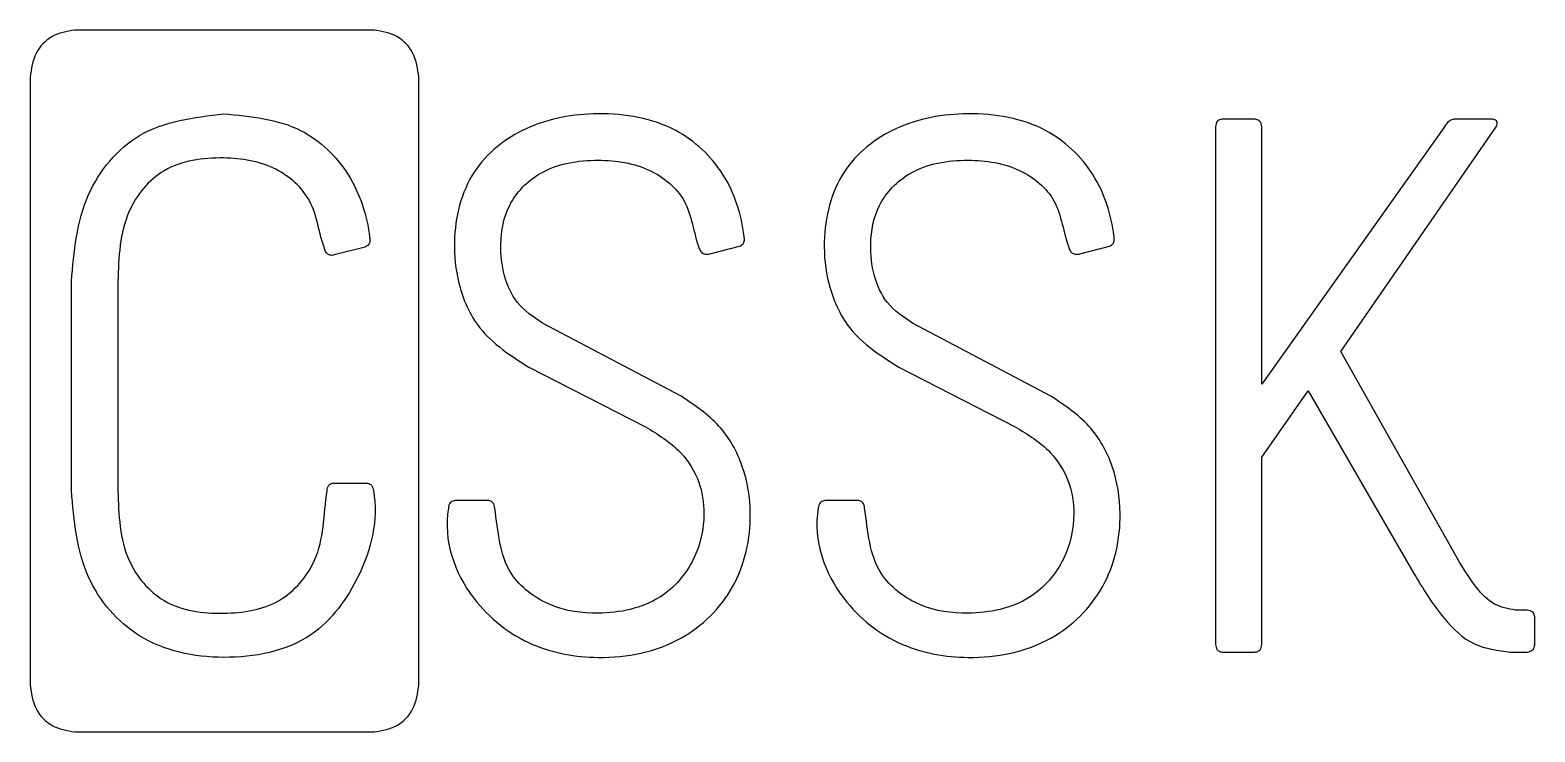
# Model space of a CAD drawing. Extents: x 25.4 to 30.94, y 40.19 to 42.77.
import ezdxf

# ---------------------------------------------------------------- set-up
doc = ezdxf.new("R2010")
doc.units = 0
doc.layers.get('0').update_dxf_attribs({"linetype": 'CONTINUOUS'})
doc.layers.add('Layer_1', color=7, linetype='CONTINUOUS')

msp = doc.modelspace()

# ---------------------------------------------------------------- linework, layer by layer
at = {"color": 1}
for points in [[(26.670963, 42.774521), (25.567711, 42.774521)], [(25.403502, 42.601422), (25.403502, 40.366069)], [(26.835037, 40.366069), (26.835037, 42.601422)], [(26.636909, 41.97658), (26.527662, 41.94855)], [(25.555947, 41.08047), (25.555947, 41.850516)], [(25.726852, 41.850516), (25.726852, 41.08047)], [(26.522061, 41.108498), (26.639647, 41.108498)], [(25.567711, 40.193111), (26.670963, 40.193111)]]:
    msp.add_lwpolyline(points, dxfattribs=at)
msp.add_lwpolyline([(26.115982, 42.466609)], close=True, dxfattribs=at)
for points, knots in [([(25.567711, 42.774521), (25.538765, 42.769684), (25.48113, 42.760054), (25.416439, 42.690532), (25.407892, 42.631659), (25.403502, 42.601422)], [0, 0, 0, 0, 0.086279, 0.171793, 0.262088, 0.262088, 0.262088, 0.262088]), ([(26.835036, 42.601422), (26.830658, 42.631656), (26.822135, 42.690511), (26.757513, 42.76006), (26.6999, 42.769686), (26.670963, 42.774521)], [0, 0, 0, 0, 0.090286, 0.175755, 0.262001, 0.262001, 0.262001, 0.262001]), ([(25.555947, 41.850516), (25.565208, 41.960052), (25.582635, 42.166181), (25.799335, 42.428342), (26.006685, 42.453401), (26.115982, 42.466609)], [0, 0, 0, 0, 0.325199, 0.611979, 0.931642, 0.931642, 0.931642, 0.931642]), ([(26.115987, 42.466609), (26.215832, 42.457452), (26.397031, 42.440832), (26.594153, 42.250053), (26.645046, 42.088143), (26.655441, 41.998743), (26.650542, 41.983755), (26.641574, 41.979035), (26.636909, 41.97658)], [0, 0, 0, 0, 0.292348, 0.530559, 0.772031, 0.786449, 0.80052, 0.815777, 0.815777, 0.815777, 0.815777]), ([(26.527662, 41.94855), (26.521989, 41.94698), (26.510909, 41.943913), (26.494447, 41.952499), (26.466914, 42.02215), (26.456663, 42.150431), (26.305969, 42.283811), (26.108217, 42.31468), (25.892577, 42.286075), (25.734993, 42.09554), (25.729813, 41.939651), (25.726852, 41.850516)], [0, 0, 0, 0, 0.017186, 0.033565, 0.049887, 0.236505, 0.406529, 0.603383, 0.827544, 1.023462, 1.285066, 1.285066, 1.285066, 1.285066]), ([(26.639647, 41.108498), (26.642069, 41.10825), (26.649548, 41.107483), (26.663986, 41.100503), (26.687834, 40.977444), (26.637198, 40.773569), (26.445252, 40.507661), (26.118399, 40.445064), (25.800208, 40.509762), (25.582353, 40.764099), (25.565114, 40.970643), (25.555947, 41.08047)], [0, 0, 0, 0, 0.007342, 0.022672, 0.04368, 0.35916, 0.640788, 0.97236, 1.291838, 1.577574, 1.902043, 1.902043, 1.902043, 1.902043]), ([(25.726852, 41.08047), (25.729704, 40.991526), (25.734686, 40.836139), (25.893314, 40.646845), (26.111812, 40.619317), (26.327002, 40.651586), (26.487208, 40.837214), (26.483978, 40.996507), (26.499787, 41.099944), (26.513028, 41.107476), (26.519878, 41.108251), (26.522061, 41.108498)], [0, 0, 0, 0, 0.260869, 0.455744, 0.679749, 0.889662, 1.086505, 1.346837, 1.367599, 1.381729, 1.388336, 1.388336, 1.388336, 1.388336]), ([(25.403502, 40.366069), (25.40789, 40.335842), (25.416431, 40.276993), (25.481151, 40.20754), (25.538768, 40.197935), (25.567711, 40.193111)], [0, 0, 0, 0, 0.09026, 0.175725, 0.261994, 0.261994, 0.261994, 0.261994]), ([(26.670963, 40.193111), (26.699898, 40.197934), (26.757493, 40.207534), (26.822142, 40.277013), (26.83066, 40.335844), (26.835037, 40.366069)], [0, 0, 0, 0, 0.086236, 0.171656, 0.261907, 0.261907, 0.261907, 0.261907])]:
    msp.add_open_spline(points, degree=3, knots=knots, dxfattribs=at)
at = {"layer": 'Layer_1', "color": 7}
for points in [[(29.910679, 42.446988), (29.793072, 42.446988)], [(30.784333, 42.446988), (30.649925, 42.446988)], [(29.76787, 42.418986), (29.76787, 40.514868)], [(30.610722, 42.418986), (29.93868, 41.472527), (29.93868, 42.418986)], [(30.229899, 41.592935), (30.801134, 42.418986)], [(27.906717, 41.951358), (28.015924, 41.979359)], [(29.26852, 41.951358), (29.377727, 41.979359)], [(27.80031, 41.427725), (27.290679, 41.696541)], [(29.162114, 41.427725), (28.652482, 41.696541)], [(30.666726, 40.817287), (30.229899, 41.592935)], [(27.240276, 41.534132), (27.668702, 41.315718)], [(28.602079, 41.534132), (29.030505, 41.315718)], [(29.93868, 40.514868), (29.93868, 41.203711), (30.109491, 41.447326), (30.498715, 40.775284)], [(27.089066, 41.044102), (26.971459, 41.044102)], [(28.45087, 41.044102), (28.333262, 41.044102)], [(30.915941, 40.640876), (30.871138, 40.640876)], [(30.943943, 40.517668), (30.943943, 40.612874)], [(29.793072, 40.486866), (29.913479, 40.486866)], [(30.854337, 40.486866), (30.915941, 40.486866)]]:
    msp.add_lwpolyline(points, dxfattribs=at)
for points, knots in [([(28.015924, 41.979359), (28.020586, 41.981818), (28.029551, 41.986547), (28.034428, 42.001547), (28.02408, 42.090695), (27.973236, 42.253194), (27.775898, 42.437782), (27.501087, 42.48259), (27.229244, 42.436001), (27.010367, 42.263647), (26.955634, 42.032888), (26.975649, 41.833314), (27.054958, 41.652541), (27.173663, 41.576694), (27.240276, 41.534132)], [0, 0, 0, 0, 0.015251, 0.029332, 0.04376, 0.284528, 0.521767, 0.813931, 1.084915, 1.333414, 1.600007, 1.753649, 1.934951, 2.166793, 2.166793, 2.166793, 2.166793]), ([(29.377727, 41.979359), (29.382389, 41.981818), (29.391354, 41.986547), (29.396231, 42.001547), (29.385883, 42.090695), (29.335039, 42.253194), (29.137701, 42.437782), (28.86289, 42.48259), (28.591047, 42.436001), (28.37217, 42.263647), (28.317437, 42.032888), (28.337452, 41.833314), (28.416761, 41.652541), (28.535466, 41.576694), (28.602079, 41.534132)], [0, 0, 0, 0, 0.015251, 0.029332, 0.04376, 0.284528, 0.521767, 0.813931, 1.084915, 1.333413, 1.600007, 1.753649, 1.934951, 2.166793, 2.166793, 2.166793, 2.166793]), ([(29.793072, 42.446988), (29.790886, 42.446743), (29.78403, 42.445977), (29.77075, 42.438459), (29.768944, 42.426249), (29.76787, 42.418986)], [0, 0, 0, 0, 0.006616, 0.020756, 0.041516, 0.041516, 0.041516, 0.041516]), ([(29.93868, 42.418986), (29.937345, 42.426321), (29.935037, 42.439004), (29.920566, 42.445984), (29.913097, 42.446742), (29.910679, 42.446988)], [0, 0, 0, 0, 0.021, 0.036312, 0.043646, 0.043646, 0.043646, 0.043646]), ([(30.649925, 42.446988), (30.647564, 42.446717), (30.639455, 42.445788), (30.623581, 42.438435), (30.615525, 42.426251), (30.610722, 42.418986)], [0, 0, 0, 0, 0.007128, 0.024483, 0.050112, 0.050112, 0.050112, 0.050112]), ([(30.801134, 42.418986), (30.804192, 42.426266), (30.809378, 42.438611), (30.79418, 42.446307), (30.786993, 42.446804), (30.784333, 42.446988)], [0, 0, 0, 0, 0.019949, 0.033823, 0.041979, 0.041979, 0.041979, 0.041979]), ([(27.290679, 41.696541), (27.256971, 41.719026), (27.192101, 41.762298), (27.144008, 41.872762), (27.130396, 41.996792), (27.157444, 42.141359), (27.289073, 42.275308), (27.488358, 42.306433), (27.683223, 42.277959), (27.836611, 42.150871), (27.845345, 42.024469), (27.873631, 41.955737), (27.890057, 41.948461), (27.901059, 41.950374), (27.906717, 41.951358)], [0, 0, 0, 0, 0.119168, 0.22933, 0.346714, 0.492481, 0.654734, 0.873867, 1.07012, 1.236475, 1.420309, 1.436094, 1.45219, 1.469237, 1.469237, 1.469237, 1.469237]), ([(28.652482, 41.696541), (28.618774, 41.719026), (28.553905, 41.762298), (28.505811, 41.872762), (28.492199, 41.996792), (28.519247, 42.141359), (28.650876, 42.275308), (28.850161, 42.306433), (29.045026, 42.277959), (29.198414, 42.150871), (29.207148, 42.024469), (29.235434, 41.955737), (29.25186, 41.948461), (29.262862, 41.950374), (29.26852, 41.951358)], [0, 0, 0, 0, 0.119168, 0.22933, 0.346714, 0.492481, 0.654734, 0.873867, 1.07012, 1.236475, 1.420309, 1.436094, 1.45219, 1.469237, 1.469237, 1.469237, 1.469237]), ([(26.971459, 41.044102), (26.96904, 41.043856), (26.961568, 41.043097), (26.947146, 41.03612), (26.921105, 40.90304), (26.99991, 40.683876), (27.236785, 40.498587), (27.51679, 40.44989), (27.79931, 40.504464), (28.015608, 40.716294), (28.069115, 40.963105), (28.036338, 41.171035), (27.948177, 41.329437), (27.850212, 41.394555), (27.80031, 41.427725)], [0, 0, 0, 0, 0.007333, 0.022646, 0.043646, 0.388136, 0.663155, 0.909158, 1.221735, 1.489187, 1.767391, 1.943261, 2.114326, 2.291929, 2.291929, 2.291929, 2.291929]), ([(28.333262, 41.044102), (28.330843, 41.043856), (28.323371, 41.043097), (28.308949, 41.03612), (28.282907, 40.90304), (28.361713, 40.683876), (28.598589, 40.498587), (28.878593, 40.449889), (29.161113, 40.504464), (29.377411, 40.716294), (29.430918, 40.963105), (29.398141, 41.171035), (29.309981, 41.329437), (29.212015, 41.394555), (29.162114, 41.427725)], [0, 0, 0, 0, 0.007333, 0.022646, 0.043646, 0.388136, 0.663155, 0.909159, 1.221735, 1.489187, 1.767391, 1.943261, 2.114326, 2.291929, 2.291929, 2.291929, 2.291929]), ([(27.668702, 41.315718), (27.714931, 41.287494), (27.797827, 41.236883), (27.872142, 41.117981), (27.892865, 40.978342), (27.858077, 40.818051), (27.720512, 40.65983), (27.513038, 40.61834), (27.313928, 40.64546), (27.13547, 40.779907), (27.126286, 40.93685), (27.111379, 41.035574), (27.098108, 41.04309), (27.091252, 41.043857), (27.089066, 41.044102)], [0, 0, 0, 0, 0.160591, 0.287971, 0.405291, 0.57685, 0.764632, 0.998797, 1.176086, 1.362317, 1.609476, 1.630236, 1.644376, 1.650991, 1.650991, 1.650991, 1.650991]), ([(29.030505, 41.315718), (29.076734, 41.287494), (29.15963, 41.236883), (29.233945, 41.117981), (29.254669, 40.978342), (29.21988, 40.818051), (29.082315, 40.65983), (28.874841, 40.61834), (28.675731, 40.64546), (28.497273, 40.779907), (28.488089, 40.93685), (28.473182, 41.035574), (28.459912, 41.04309), (28.453055, 41.043857), (28.45087, 41.044102)], [0, 0, 0, 0, 0.160591, 0.287971, 0.405291, 0.576851, 0.764633, 0.998797, 1.176086, 1.362317, 1.609476, 1.630236, 1.644376, 1.650991, 1.650991, 1.650991, 1.650991]), ([(30.871138, 40.640876), (30.84482, 40.645903), (30.788162, 40.656726), (30.721391, 40.728702), (30.686187, 40.785749), (30.666726, 40.817287)], [0, 0, 0, 0, 0.078567, 0.169141, 0.28112, 0.28112, 0.28112, 0.28112]), ([(30.498715, 40.775284), (30.532638, 40.718993), (30.591517, 40.621289), (30.712057, 40.503711), (30.80796, 40.492357), (30.854337, 40.486866)], [0, 0, 0, 0, 0.198273, 0.344143, 0.480739, 0.480739, 0.480739, 0.480739]), ([(30.943943, 40.612874), (30.943697, 40.615293), (30.942939, 40.622761), (30.93596, 40.637232), (30.923276, 40.639541), (30.915941, 40.640876)], [0, 0, 0, 0, 0.007333, 0.022646, 0.043646, 0.043646, 0.043646, 0.043646]), ([(29.76787, 40.514868), (29.768944, 40.507605), (29.77075, 40.495395), (29.78403, 40.487877), (29.790886, 40.487111), (29.793072, 40.486866)], [0, 0, 0, 0, 0.02076, 0.0349, 0.041515, 0.041515, 0.041515, 0.041515]), ([(29.913479, 40.486866), (29.915664, 40.487111), (29.92252, 40.487877), (29.935801, 40.495395), (29.937606, 40.507605), (29.93868, 40.514868)], [0, 0, 0, 0, 0.006616, 0.020756, 0.041515, 0.041515, 0.041515, 0.041515]), ([(30.915941, 40.486866), (30.923333, 40.488471), (30.936466, 40.491322), (30.942936, 40.506926), (30.943694, 40.515016), (30.943943, 40.517668)], [0, 0, 0, 0, 0.021262, 0.037774, 0.045826, 0.045826, 0.045826, 0.045826])]:
    msp.add_open_spline(points, degree=3, knots=knots, dxfattribs=at)

doc.saveas('drawing.dxf')
